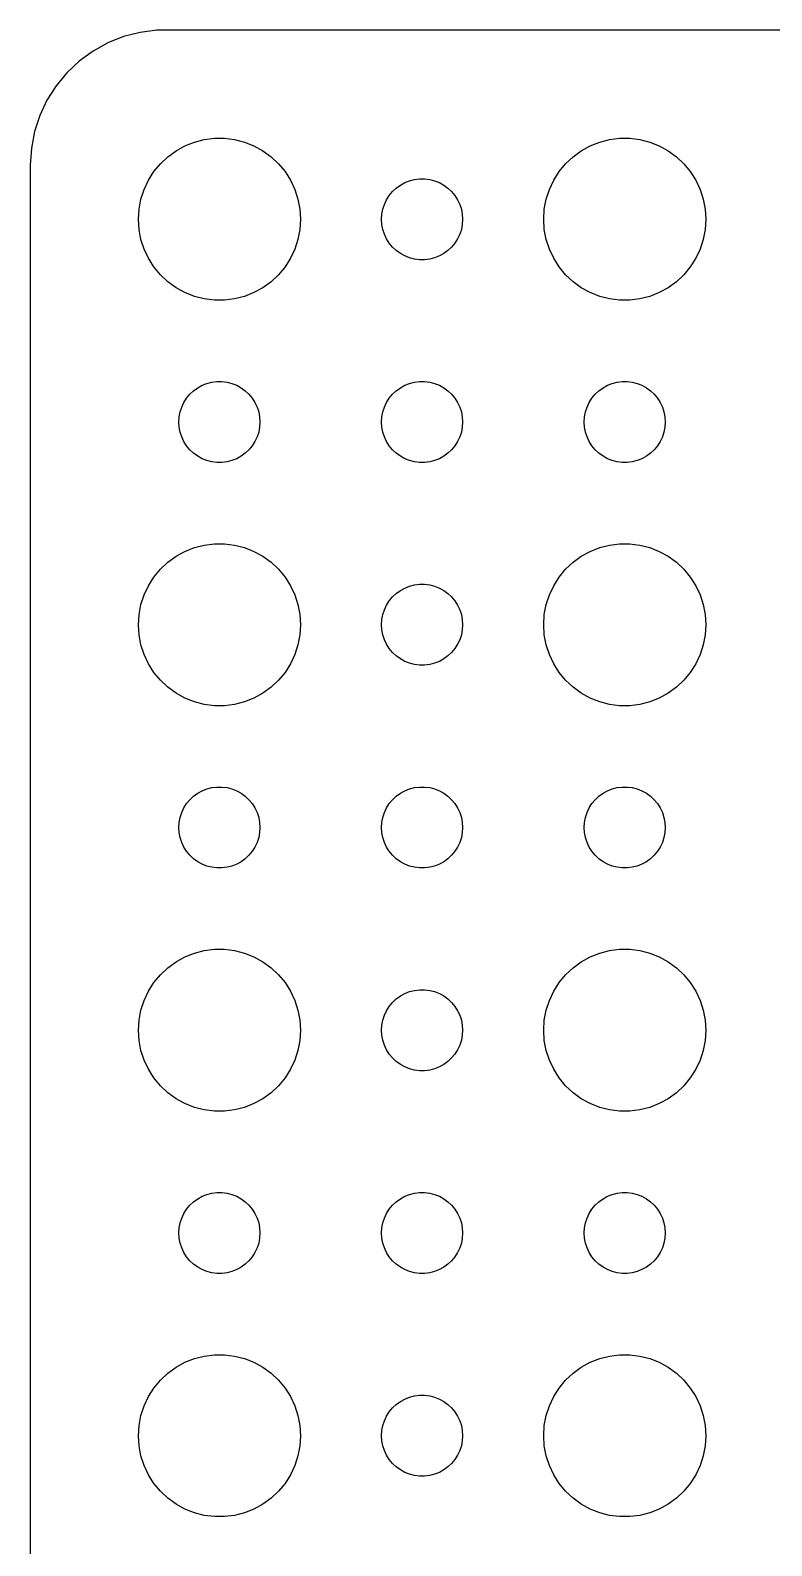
# Model space of a CAD drawing. Header units: metres. Extents: x -112 to 112, y -104 to 104.
# Drawn here: x -112 to -84.6, y 48.4 to 104.5 of the extents above; entities that cross this region are included whole.
import ezdxf

# ---------------------------------------------------------------- set-up
doc = ezdxf.new("R2010")
doc.units = ezdxf.units.M

msp = doc.modelspace()

# ---------------------------------------------------------------- linework, layer by layer
for p, q in [((-107.937, 104.411), (-108.545, 104.255)), ((-107.314, 104.49), (-107.937, 104.411)), ((107.314, 104.49), (-107.314, 104.49)), ((-109.679, 103.722), (-110.187, 103.353)), ((-109.129, 104.024), (-109.679, 103.722)), ((-108.545, 104.255), (-109.129, 104.024)), ((-110.187, 103.353), (-110.645, 102.923)), ((-110.645, 102.923), (-111.045, 102.439)), ((-111.045, 102.439), (-111.382, 101.909)), ((-111.382, 101.909), (-111.649, 101.341)), ((-111.649, 101.341), (-111.843, 100.743)), ((-111.843, 100.743), (-111.961, 100.127)), ((-106.277, 100.214), (-105.927, 100.353)), ((-105.927, 100.353), (-105.562, 100.447)), ((-105.562, 100.447), (-105.188, 100.494)), ((-105.188, 100.494), (-104.812, 100.494)), ((-104.812, 100.494), (-104.438, 100.447)), ((-104.438, 100.447), (-104.073, 100.353)), ((-104.073, 100.353), (-103.723, 100.214)), ((-91.2773, 100.214), (-90.927, 100.353)), ((-90.927, 100.353), (-90.5621, 100.447)), ((-90.5621, 100.447), (-90.1884, 100.494)), ((-90.1884, 100.494), (-89.8116, 100.494)), ((-89.8116, 100.494), (-89.4379, 100.447)), ((-89.4379, 100.447), (-89.073, 100.353)), ((-89.073, 100.353), (-88.7227, 100.214)), ((-111.961, 100.127), (-112, 99.5)), ((-107.187, 99.5536), (-106.912, 99.8115)), ((-106.912, 99.8115), (-106.607, 100.033)), ((-106.607, 100.033), (-106.277, 100.214)), ((-103.723, 100.214), (-103.393, 100.033)), ((-103.393, 100.033), (-103.088, 99.8115)), ((-103.088, 99.8115), (-102.813, 99.5536)), ((-92.1869, 99.5536), (-91.9123, 99.8115)), ((-91.9123, 99.8115), (-91.6075, 100.033)), ((-91.6075, 100.033), (-91.2773, 100.214)), ((-88.7227, 100.214), (-88.3925, 100.033)), ((-88.3925, 100.033), (-88.0877, 99.8115)), ((-88.0877, 99.8115), (-87.8131, 99.5536)), ((-112, 99.5), (-112, -99.5)), ((-107.629, 98.9453), (-107.427, 99.2634)), ((-107.427, 99.2634), (-107.187, 99.5536)), ((-102.813, 99.5536), (-102.573, 99.2634)), ((-102.573, 99.2634), (-102.371, 98.9453)), ((-92.6289, 98.9453), (-92.427, 99.2634)), ((-92.427, 99.2634), (-92.1869, 99.5536)), ((-87.8131, 99.5536), (-87.573, 99.2634)), ((-87.573, 99.2634), (-87.3711, 98.9453)), ((-107.789, 98.6044), (-107.629, 98.9453)), ((-102.371, 98.9453), (-102.211, 98.6044)), ((-98.4561, 98.6558), (-98.3037, 98.7665)), ((-98.3037, 98.7665), (-98.1387, 98.8572)), ((-98.1387, 98.8572), (-97.9635, 98.9266)), ((-97.9635, 98.9266), (-97.7811, 98.9734)), ((-97.7811, 98.9734), (-97.5942, 98.997)), ((-97.5942, 98.997), (-97.4058, 98.997)), ((-97.4058, 98.997), (-97.2189, 98.9734)), ((-97.2189, 98.9734), (-97.0365, 98.9266)), ((-97.0365, 98.9266), (-96.8613, 98.8572)), ((-96.8613, 98.8572), (-96.6963, 98.7665)), ((-96.6963, 98.7665), (-96.5439, 98.6558)), ((-92.7893, 98.6044), (-92.6289, 98.9453)), ((-87.3711, 98.9453), (-87.2107, 98.6044)), ((-107.976, 97.876), (-107.906, 98.2461)), ((-107.906, 98.2461), (-107.789, 98.6044)), ((-102.211, 98.6044), (-102.094, 98.2461)), ((-102.094, 98.2461), (-102.024, 97.876)), ((-98.8947, 98.0522), (-98.8145, 98.2226)), ((-98.8145, 98.2226), (-98.7135, 98.3817)), ((-98.7135, 98.3817), (-98.5934, 98.5268)), ((-98.5934, 98.5268), (-98.4561, 98.6558)), ((-96.5439, 98.6558), (-96.4065, 98.5268)), ((-96.4065, 98.5268), (-96.2865, 98.3817)), ((-96.2865, 98.3817), (-96.1855, 98.2226)), ((-96.1855, 98.2226), (-96.1053, 98.0522)), ((-92.9763, 97.876), (-92.9057, 98.2461)), ((-92.9057, 98.2461), (-92.7893, 98.6044)), ((-87.2107, 98.6044), (-87.0943, 98.2461)), ((-87.0943, 98.2461), (-87.0237, 97.876)), ((-108, 97.5), (-107.976, 97.876)), ((-102.024, 97.876), (-102, 97.5)), ((-99, 97.5), (-98.9882, 97.688)), ((-98.9882, 97.688), (-98.9529, 97.873)), ((-98.9529, 97.873), (-98.8947, 98.0522)), ((-96.1053, 98.0522), (-96.0471, 97.873)), ((-96.0471, 97.873), (-96.0118, 97.688)), ((-96.0118, 97.688), (-96, 97.5)), ((-93, 97.5), (-92.9763, 97.876)), ((-87.0237, 97.876), (-87, 97.5)), ((-107.976, 97.124), (-108, 97.5)), ((-107.906, 96.7539), (-107.976, 97.124)), ((-102.024, 97.124), (-102.094, 96.7539)), ((-102, 97.5), (-102.024, 97.124)), ((-98.9882, 97.312), (-99, 97.5)), ((-98.9529, 97.127), (-98.9882, 97.312)), ((-98.8947, 96.9478), (-98.9529, 97.127)), ((-96.0471, 97.127), (-96.1053, 96.9478)), ((-96.0118, 97.312), (-96.0471, 97.127)), ((-96, 97.5), (-96.0118, 97.312)), ((-92.9763, 97.124), (-93, 97.5)), ((-92.9057, 96.7539), (-92.9763, 97.124)), ((-87.0237, 97.124), (-87.0943, 96.7539)), ((-87, 97.5), (-87.0237, 97.124)), ((-107.789, 96.3956), (-107.906, 96.7539)), ((-102.094, 96.7539), (-102.211, 96.3956)), ((-98.8145, 96.7774), (-98.8947, 96.9478)), ((-98.7135, 96.6183), (-98.8145, 96.7774)), ((-98.5934, 96.4732), (-98.7135, 96.6183)), ((-98.4561, 96.3442), (-98.5934, 96.4732)), ((-96.4065, 96.4732), (-96.5439, 96.3442)), ((-96.2865, 96.6183), (-96.4065, 96.4732)), ((-96.1855, 96.7774), (-96.2865, 96.6183)), ((-96.1053, 96.9478), (-96.1855, 96.7774)), ((-92.7893, 96.3956), (-92.9057, 96.7539)), ((-87.0943, 96.7539), (-87.2107, 96.3956)), ((-107.629, 96.0547), (-107.789, 96.3956)), ((-107.427, 95.7366), (-107.629, 96.0547)), ((-102.371, 96.0547), (-102.573, 95.7366)), ((-102.211, 96.3956), (-102.371, 96.0547)), ((-98.3037, 96.2335), (-98.4561, 96.3442)), ((-98.1387, 96.1428), (-98.3037, 96.2335)), ((-97.9635, 96.0734), (-98.1387, 96.1428)), ((-97.7811, 96.0266), (-97.9635, 96.0734)), ((-97.5942, 96.003), (-97.7811, 96.0266)), ((-97.4058, 96.003), (-97.5942, 96.003)), ((-97.2189, 96.0266), (-97.4058, 96.003)), ((-97.0365, 96.0734), (-97.2189, 96.0266)), ((-96.8613, 96.1428), (-97.0365, 96.0734)), ((-96.6963, 96.2335), (-96.8613, 96.1428)), ((-96.5439, 96.3442), (-96.6963, 96.2335)), ((-92.6289, 96.0547), (-92.7893, 96.3956)), ((-92.427, 95.7366), (-92.6289, 96.0547)), ((-87.3711, 96.0547), (-87.573, 95.7366)), ((-87.2107, 96.3956), (-87.3711, 96.0547)), ((-107.187, 95.4464), (-107.427, 95.7366)), ((-106.912, 95.1885), (-107.187, 95.4464)), ((-102.813, 95.4464), (-103.088, 95.1885)), ((-102.573, 95.7366), (-102.813, 95.4464)), ((-92.1869, 95.4464), (-92.427, 95.7366)), ((-91.9123, 95.1885), (-92.1869, 95.4464)), ((-87.8131, 95.4464), (-88.0877, 95.1885)), ((-87.573, 95.7366), (-87.8131, 95.4464)), ((-106.607, 94.967), (-106.912, 95.1885)), ((-106.277, 94.7855), (-106.607, 94.967)), ((-105.927, 94.6468), (-106.277, 94.7855)), ((-103.723, 94.7855), (-104.073, 94.6468)), ((-103.393, 94.967), (-103.723, 94.7855)), ((-103.088, 95.1885), (-103.393, 94.967)), ((-91.6075, 94.967), (-91.9123, 95.1885)), ((-91.2773, 94.7855), (-91.6075, 94.967)), ((-90.927, 94.6468), (-91.2773, 94.7855)), ((-88.7227, 94.7855), (-89.073, 94.6468)), ((-88.3925, 94.967), (-88.7227, 94.7855)), ((-88.0877, 95.1885), (-88.3925, 94.967)), ((-105.562, 94.5531), (-105.927, 94.6468)), ((-105.188, 94.5059), (-105.562, 94.5531)), ((-104.812, 94.5059), (-105.188, 94.5059)), ((-104.438, 94.5531), (-104.812, 94.5059)), ((-104.073, 94.6468), (-104.438, 94.5531)), ((-90.5621, 94.5531), (-90.927, 94.6468)), ((-90.1884, 94.5059), (-90.5621, 94.5531)), ((-89.8116, 94.5059), (-90.1884, 94.5059)), ((-89.4379, 94.5531), (-89.8116, 94.5059)), ((-89.073, 94.6468), (-89.4379, 94.5531)), ((-105.639, 91.3572), (-105.464, 91.4266)), ((-105.464, 91.4266), (-105.281, 91.4734)), ((-105.281, 91.4734), (-105.094, 91.497)), ((-105.094, 91.497), (-104.906, 91.497)), ((-104.906, 91.497), (-104.719, 91.4734)), ((-104.719, 91.4734), (-104.536, 91.4266)), ((-104.536, 91.4266), (-104.361, 91.3572)), ((-98.1387, 91.3572), (-97.9635, 91.4266)), ((-97.9635, 91.4266), (-97.7811, 91.4734)), ((-97.7811, 91.4734), (-97.5942, 91.497)), ((-97.5942, 91.497), (-97.4058, 91.497)), ((-97.4058, 91.497), (-97.2189, 91.4734)), ((-97.2189, 91.4734), (-97.0365, 91.4266)), ((-97.0365, 91.4266), (-96.8613, 91.3572)), ((-90.6387, 91.3572), (-90.4635, 91.4266)), ((-90.4635, 91.4266), (-90.2811, 91.4734)), ((-90.2811, 91.4734), (-90.0942, 91.497)), ((-90.0942, 91.497), (-89.9058, 91.497)), ((-89.9058, 91.497), (-89.7189, 91.4734)), ((-89.7189, 91.4734), (-89.5365, 91.4266)), ((-89.5365, 91.4266), (-89.3613, 91.3572)), ((-106.314, 90.7226), (-106.214, 90.8817)), ((-106.214, 90.8817), (-106.093, 91.0268)), ((-106.093, 91.0268), (-105.956, 91.1558)), ((-105.956, 91.1558), (-105.804, 91.2665)), ((-105.804, 91.2665), (-105.639, 91.3572)), ((-104.361, 91.3572), (-104.196, 91.2665)), ((-104.196, 91.2665), (-104.044, 91.1558)), ((-104.044, 91.1558), (-103.907, 91.0268)), ((-103.907, 91.0268), (-103.786, 90.8817)), ((-103.786, 90.8817), (-103.686, 90.7226)), ((-98.8145, 90.7226), (-98.7135, 90.8817)), ((-98.7135, 90.8817), (-98.5934, 91.0268)), ((-98.5934, 91.0268), (-98.4561, 91.1558)), ((-98.4561, 91.1558), (-98.3037, 91.2665)), ((-98.3037, 91.2665), (-98.1387, 91.3572)), ((-96.8613, 91.3572), (-96.6963, 91.2665)), ((-96.6963, 91.2665), (-96.5439, 91.1558)), ((-96.5439, 91.1558), (-96.4065, 91.0268)), ((-96.4065, 91.0268), (-96.2865, 90.8817)), ((-96.2865, 90.8817), (-96.1855, 90.7226)), ((-91.3145, 90.7226), (-91.2135, 90.8817)), ((-91.2135, 90.8817), (-91.0934, 91.0268)), ((-91.0934, 91.0268), (-90.9561, 91.1558)), ((-90.9561, 91.1558), (-90.8037, 91.2665)), ((-90.8037, 91.2665), (-90.6387, 91.3572)), ((-89.3613, 91.3572), (-89.1963, 91.2665)), ((-89.1963, 91.2665), (-89.0439, 91.1558)), ((-89.0439, 91.1558), (-88.9065, 91.0268)), ((-88.9065, 91.0268), (-88.7865, 90.8817)), ((-88.7865, 90.8817), (-88.6855, 90.7226)), ((-106.488, 90.188), (-106.453, 90.373)), ((-106.453, 90.373), (-106.395, 90.5522)), ((-106.395, 90.5522), (-106.314, 90.7226)), ((-103.686, 90.7226), (-103.605, 90.5522)), ((-103.605, 90.5522), (-103.547, 90.373)), ((-103.547, 90.373), (-103.512, 90.188)), ((-98.9882, 90.188), (-98.9529, 90.373)), ((-98.9529, 90.373), (-98.8947, 90.5522)), ((-98.8947, 90.5522), (-98.8145, 90.7226)), ((-96.1855, 90.7226), (-96.1053, 90.5522)), ((-96.1053, 90.5522), (-96.0471, 90.373)), ((-96.0471, 90.373), (-96.0118, 90.188)), ((-91.4882, 90.188), (-91.4529, 90.373)), ((-91.4529, 90.373), (-91.3947, 90.5522)), ((-91.3947, 90.5522), (-91.3145, 90.7226)), ((-88.6855, 90.7226), (-88.6053, 90.5522)), ((-88.6053, 90.5522), (-88.5471, 90.373)), ((-88.5471, 90.373), (-88.5118, 90.188)), ((-106.5, 90), (-106.488, 90.188)), ((-106.488, 89.812), (-106.5, 90)), ((-106.453, 89.627), (-106.488, 89.812)), ((-103.512, 89.812), (-103.547, 89.627)), ((-103.512, 90.188), (-103.5, 90)), ((-103.5, 90), (-103.512, 89.812)), ((-99, 90), (-98.9882, 90.188)), ((-98.9882, 89.812), (-99, 90)), ((-98.9529, 89.627), (-98.9882, 89.812)), ((-96.0118, 89.812), (-96.0471, 89.627)), ((-96.0118, 90.188), (-96, 90)), ((-96, 90), (-96.0118, 89.812)), ((-91.5, 90), (-91.4882, 90.188)), ((-91.4882, 89.812), (-91.5, 90)), ((-91.4529, 89.627), (-91.4882, 89.812)), ((-88.5118, 89.812), (-88.5471, 89.627)), ((-88.5118, 90.188), (-88.5, 90)), ((-88.5, 90), (-88.5118, 89.812)), ((-106.395, 89.4478), (-106.453, 89.627)), ((-106.314, 89.2774), (-106.395, 89.4478)), ((-106.214, 89.1183), (-106.314, 89.2774)), ((-103.686, 89.2774), (-103.786, 89.1183)), ((-103.605, 89.4478), (-103.686, 89.2774)), ((-103.547, 89.627), (-103.605, 89.4478)), ((-98.8947, 89.4478), (-98.9529, 89.627)), ((-98.8145, 89.2774), (-98.8947, 89.4478)), ((-98.7135, 89.1183), (-98.8145, 89.2774)), ((-96.1855, 89.2774), (-96.2865, 89.1183)), ((-96.1053, 89.4478), (-96.1855, 89.2774)), ((-96.0471, 89.627), (-96.1053, 89.4478)), ((-91.3947, 89.4478), (-91.4529, 89.627)), ((-91.3145, 89.2774), (-91.3947, 89.4478)), ((-91.2135, 89.1183), (-91.3145, 89.2774)), ((-88.6855, 89.2774), (-88.7865, 89.1183)), ((-88.6053, 89.4478), (-88.6855, 89.2774)), ((-88.5471, 89.627), (-88.6053, 89.4478)), ((-106.093, 88.9732), (-106.214, 89.1183)), ((-105.956, 88.8442), (-106.093, 88.9732)), ((-105.804, 88.7335), (-105.956, 88.8442)), ((-105.639, 88.6428), (-105.804, 88.7335)), ((-105.464, 88.5734), (-105.639, 88.6428)), ((-105.281, 88.5266), (-105.464, 88.5734)), ((-104.536, 88.5734), (-104.719, 88.5266)), ((-104.361, 88.6428), (-104.536, 88.5734)), ((-104.196, 88.7335), (-104.361, 88.6428)), ((-104.044, 88.8442), (-104.196, 88.7335)), ((-103.907, 88.9732), (-104.044, 88.8442)), ((-103.786, 89.1183), (-103.907, 88.9732)), ((-98.5934, 88.9732), (-98.7135, 89.1183)), ((-98.4561, 88.8442), (-98.5934, 88.9732)), ((-98.3037, 88.7335), (-98.4561, 88.8442)), ((-98.1387, 88.6428), (-98.3037, 88.7335)), ((-97.9635, 88.5734), (-98.1387, 88.6428)), ((-97.7811, 88.5266), (-97.9635, 88.5734)), ((-97.0365, 88.5734), (-97.2189, 88.5266)), ((-96.8613, 88.6428), (-97.0365, 88.5734)), ((-96.6963, 88.7335), (-96.8613, 88.6428)), ((-96.5439, 88.8442), (-96.6963, 88.7335)), ((-96.4065, 88.9732), (-96.5439, 88.8442)), ((-96.2865, 89.1183), (-96.4065, 88.9732)), ((-91.0934, 88.9732), (-91.2135, 89.1183)), ((-90.9561, 88.8442), (-91.0934, 88.9732)), ((-90.8037, 88.7335), (-90.9561, 88.8442)), ((-90.6387, 88.6428), (-90.8037, 88.7335)), ((-90.4635, 88.5734), (-90.6387, 88.6428)), ((-90.2811, 88.5266), (-90.4635, 88.5734)), ((-89.5365, 88.5734), (-89.7189, 88.5266)), ((-89.3613, 88.6428), (-89.5365, 88.5734)), ((-89.1963, 88.7335), (-89.3613, 88.6428)), ((-89.0439, 88.8442), (-89.1963, 88.7335)), ((-88.9065, 88.9732), (-89.0439, 88.8442)), ((-88.7865, 89.1183), (-88.9065, 88.9732)), ((-105.094, 88.503), (-105.281, 88.5266)), ((-104.906, 88.503), (-105.094, 88.503)), ((-104.719, 88.5266), (-104.906, 88.503)), ((-97.5942, 88.503), (-97.7811, 88.5266)), ((-97.4058, 88.503), (-97.5942, 88.503)), ((-97.2189, 88.5266), (-97.4058, 88.503)), ((-90.0942, 88.503), (-90.2811, 88.5266)), ((-89.9058, 88.503), (-90.0942, 88.503)), ((-89.7189, 88.5266), (-89.9058, 88.503)), ((-106.607, 85.033), (-106.277, 85.2145)), ((-106.277, 85.2145), (-105.927, 85.3532)), ((-105.927, 85.3532), (-105.562, 85.4469)), ((-105.562, 85.4469), (-105.188, 85.4941)), ((-105.188, 85.4941), (-104.812, 85.4941)), ((-104.812, 85.4941), (-104.438, 85.4469)), ((-104.438, 85.4469), (-104.073, 85.3532)), ((-104.073, 85.3532), (-103.723, 85.2145)), ((-103.723, 85.2145), (-103.393, 85.033)), ((-91.6075, 85.033), (-91.2773, 85.2145)), ((-91.2773, 85.2145), (-90.927, 85.3532)), ((-90.927, 85.3532), (-90.5621, 85.4469)), ((-90.5621, 85.4469), (-90.1884, 85.4941)), ((-90.1884, 85.4941), (-89.8116, 85.4941)), ((-89.8116, 85.4941), (-89.4379, 85.4469)), ((-89.4379, 85.4469), (-89.073, 85.3532)), ((-89.073, 85.3532), (-88.7227, 85.2145)), ((-88.7227, 85.2145), (-88.3925, 85.033)), ((-107.187, 84.5536), (-106.912, 84.8115)), ((-106.912, 84.8115), (-106.607, 85.033)), ((-103.393, 85.033), (-103.088, 84.8115)), ((-103.088, 84.8115), (-102.813, 84.5536)), ((-92.1869, 84.5536), (-91.9123, 84.8115)), ((-91.9123, 84.8115), (-91.6075, 85.033)), ((-88.3925, 85.033), (-88.0877, 84.8115)), ((-88.0877, 84.8115), (-87.8131, 84.5536)), ((-107.629, 83.9453), (-107.427, 84.2634)), ((-107.427, 84.2634), (-107.187, 84.5536)), ((-102.813, 84.5536), (-102.573, 84.2634)), ((-102.573, 84.2634), (-102.371, 83.9453)), ((-92.6289, 83.9453), (-92.427, 84.2634)), ((-92.427, 84.2634), (-92.1869, 84.5536)), ((-87.8131, 84.5536), (-87.573, 84.2634)), ((-87.573, 84.2634), (-87.3711, 83.9453)), ((-107.906, 83.2461), (-107.789, 83.6044)), ((-107.789, 83.6044), (-107.629, 83.9453)), ((-102.371, 83.9453), (-102.211, 83.6044)), ((-102.211, 83.6044), (-102.094, 83.2461)), ((-98.5934, 83.5268), (-98.4561, 83.6558)), ((-98.4561, 83.6558), (-98.3037, 83.7665)), ((-98.3037, 83.7665), (-98.1387, 83.8572)), ((-98.1387, 83.8572), (-97.9635, 83.9266)), ((-97.9635, 83.9266), (-97.7811, 83.9734)), ((-97.7811, 83.9734), (-97.5942, 83.997)), ((-97.5942, 83.997), (-97.4058, 83.997)), ((-97.4058, 83.997), (-97.2189, 83.9734)), ((-97.2189, 83.9734), (-97.0365, 83.9266)), ((-97.0365, 83.9266), (-96.8613, 83.8572)), ((-96.8613, 83.8572), (-96.6963, 83.7665)), ((-96.6963, 83.7665), (-96.5439, 83.6558)), ((-96.5439, 83.6558), (-96.4065, 83.5268)), ((-92.9057, 83.2461), (-92.7893, 83.6044)), ((-92.7893, 83.6044), (-92.6289, 83.9453)), ((-87.3711, 83.9453), (-87.2107, 83.6044)), ((-87.2107, 83.6044), (-87.0943, 83.2461)), ((-107.976, 82.876), (-107.906, 83.2461)), ((-102.094, 83.2461), (-102.024, 82.876)), ((-98.9529, 82.873), (-98.8947, 83.0522)), ((-98.8947, 83.0522), (-98.8145, 83.2226)), ((-98.8145, 83.2226), (-98.7135, 83.3817)), ((-98.7135, 83.3817), (-98.5934, 83.5268)), ((-96.4065, 83.5268), (-96.2865, 83.3817)), ((-96.2865, 83.3817), (-96.1855, 83.2226)), ((-96.1855, 83.2226), (-96.1053, 83.0522)), ((-96.1053, 83.0522), (-96.0471, 82.873)), ((-92.9763, 82.876), (-92.9057, 83.2461)), ((-87.0943, 83.2461), (-87.0237, 82.876)), ((-108, 82.5), (-107.976, 82.876)), ((-107.976, 82.124), (-108, 82.5)), ((-102.024, 82.876), (-102, 82.5)), ((-102, 82.5), (-102.024, 82.124)), ((-99, 82.5), (-98.9882, 82.688)), ((-98.9882, 82.312), (-99, 82.5)), ((-98.9882, 82.688), (-98.9529, 82.873)), ((-96.0471, 82.873), (-96.0118, 82.688)), ((-96.0118, 82.688), (-96, 82.5)), ((-96, 82.5), (-96.0118, 82.312)), ((-93, 82.5), (-92.9763, 82.876)), ((-92.9763, 82.124), (-93, 82.5)), ((-87.0237, 82.876), (-87, 82.5)), ((-87, 82.5), (-87.0237, 82.124)), ((-107.906, 81.7539), (-107.976, 82.124)), ((-102.024, 82.124), (-102.094, 81.7539)), ((-98.9529, 82.127), (-98.9882, 82.312)), ((-98.8947, 81.9478), (-98.9529, 82.127)), ((-98.8145, 81.7774), (-98.8947, 81.9478)), ((-96.1053, 81.9478), (-96.1855, 81.7774)), ((-96.0471, 82.127), (-96.1053, 81.9478)), ((-96.0118, 82.312), (-96.0471, 82.127)), ((-92.9057, 81.7539), (-92.9763, 82.124)), ((-87.0237, 82.124), (-87.0943, 81.7539)), ((-107.789, 81.3956), (-107.906, 81.7539)), ((-107.629, 81.0547), (-107.789, 81.3956)), ((-102.211, 81.3956), (-102.371, 81.0547)), ((-102.094, 81.7539), (-102.211, 81.3956)), ((-98.7135, 81.6183), (-98.8145, 81.7774)), ((-98.5934, 81.4732), (-98.7135, 81.6183)), ((-98.4561, 81.3442), (-98.5934, 81.4732)), ((-98.3037, 81.2335), (-98.4561, 81.3442)), ((-96.5439, 81.3442), (-96.6963, 81.2335)), ((-96.4065, 81.4732), (-96.5439, 81.3442)), ((-96.2865, 81.6183), (-96.4065, 81.4732)), ((-96.1855, 81.7774), (-96.2865, 81.6183)), ((-92.7893, 81.3956), (-92.9057, 81.7539)), ((-92.6289, 81.0547), (-92.7893, 81.3956)), ((-87.2107, 81.3956), (-87.3711, 81.0547)), ((-87.0943, 81.7539), (-87.2107, 81.3956)), ((-107.427, 80.7366), (-107.629, 81.0547)), ((-107.187, 80.4464), (-107.427, 80.7366)), ((-102.573, 80.7366), (-102.813, 80.4464)), ((-102.371, 81.0547), (-102.573, 80.7366)), ((-98.1387, 81.1428), (-98.3037, 81.2335)), ((-97.9635, 81.0734), (-98.1387, 81.1428)), ((-97.7811, 81.0266), (-97.9635, 81.0734)), ((-97.5942, 81.003), (-97.7811, 81.0266)), ((-97.4058, 81.003), (-97.5942, 81.003)), ((-97.2189, 81.0266), (-97.4058, 81.003)), ((-97.0365, 81.0734), (-97.2189, 81.0266)), ((-96.8613, 81.1428), (-97.0365, 81.0734)), ((-96.6963, 81.2335), (-96.8613, 81.1428)), ((-92.427, 80.7366), (-92.6289, 81.0547)), ((-92.1869, 80.4464), (-92.427, 80.7366)), ((-87.573, 80.7366), (-87.8131, 80.4464)), ((-87.3711, 81.0547), (-87.573, 80.7366)), ((-106.912, 80.1885), (-107.187, 80.4464)), ((-106.607, 79.967), (-106.912, 80.1885)), ((-103.088, 80.1885), (-103.393, 79.967)), ((-102.813, 80.4464), (-103.088, 80.1885)), ((-91.9123, 80.1885), (-92.1869, 80.4464)), ((-91.6075, 79.967), (-91.9123, 80.1885)), ((-88.0877, 80.1885), (-88.3925, 79.967)), ((-87.8131, 80.4464), (-88.0877, 80.1885)), ((-106.277, 79.7855), (-106.607, 79.967)), ((-105.927, 79.6468), (-106.277, 79.7855)), ((-105.562, 79.5531), (-105.927, 79.6468)), ((-104.073, 79.6468), (-104.438, 79.5531)), ((-103.723, 79.7855), (-104.073, 79.6468)), ((-103.393, 79.967), (-103.723, 79.7855)), ((-91.2773, 79.7855), (-91.6075, 79.967)), ((-90.927, 79.6468), (-91.2773, 79.7855)), ((-90.5621, 79.5531), (-90.927, 79.6468)), ((-89.073, 79.6468), (-89.4379, 79.5531)), ((-88.7227, 79.7855), (-89.073, 79.6468)), ((-88.3925, 79.967), (-88.7227, 79.7855)), ((-105.188, 79.5059), (-105.562, 79.5531)), ((-104.812, 79.5059), (-105.188, 79.5059)), ((-104.438, 79.5531), (-104.812, 79.5059)), ((-90.1884, 79.5059), (-90.5621, 79.5531)), ((-89.8116, 79.5059), (-90.1884, 79.5059)), ((-89.4379, 79.5531), (-89.8116, 79.5059)), ((-105.956, 76.1558), (-105.804, 76.2665)), ((-105.804, 76.2665), (-105.639, 76.3572)), ((-105.639, 76.3572), (-105.464, 76.4266)), ((-105.464, 76.4266), (-105.281, 76.4734)), ((-105.281, 76.4734), (-105.094, 76.497)), ((-105.094, 76.497), (-104.906, 76.497)), ((-104.906, 76.497), (-104.719, 76.4734)), ((-104.719, 76.4734), (-104.536, 76.4266)), ((-104.536, 76.4266), (-104.361, 76.3572)), ((-104.361, 76.3572), (-104.196, 76.2665)), ((-104.196, 76.2665), (-104.044, 76.1558)), ((-98.4561, 76.1558), (-98.3037, 76.2665)), ((-98.3037, 76.2665), (-98.1387, 76.3572)), ((-98.1387, 76.3572), (-97.9635, 76.4266)), ((-97.9635, 76.4266), (-97.7811, 76.4734)), ((-97.7811, 76.4734), (-97.5942, 76.497)), ((-97.5942, 76.497), (-97.4058, 76.497)), ((-97.4058, 76.497), (-97.2189, 76.4734)), ((-97.2189, 76.4734), (-97.0365, 76.4266)), ((-97.0365, 76.4266), (-96.8613, 76.3572)), ((-96.8613, 76.3572), (-96.6963, 76.2665)), ((-96.6963, 76.2665), (-96.5439, 76.1558)), ((-90.9561, 76.1558), (-90.8037, 76.2665)), ((-90.8037, 76.2665), (-90.6387, 76.3572)), ((-90.6387, 76.3572), (-90.4635, 76.4266)), ((-90.4635, 76.4266), (-90.2811, 76.4734)), ((-90.2811, 76.4734), (-90.0942, 76.497)), ((-90.0942, 76.497), (-89.9058, 76.497)), ((-89.9058, 76.497), (-89.7189, 76.4734)), ((-89.7189, 76.4734), (-89.5365, 76.4266)), ((-89.5365, 76.4266), (-89.3613, 76.3572)), ((-89.3613, 76.3572), (-89.1963, 76.2665)), ((-89.1963, 76.2665), (-89.0439, 76.1558)), ((-106.395, 75.5522), (-106.314, 75.7226)), ((-106.314, 75.7226), (-106.214, 75.8817)), ((-106.214, 75.8817), (-106.093, 76.0268)), ((-106.093, 76.0268), (-105.956, 76.1558)), ((-104.044, 76.1558), (-103.907, 76.0268)), ((-103.907, 76.0268), (-103.786, 75.8817)), ((-103.786, 75.8817), (-103.686, 75.7226)), ((-103.686, 75.7226), (-103.605, 75.5522)), ((-98.8947, 75.5522), (-98.8145, 75.7226)), ((-98.8145, 75.7226), (-98.7135, 75.8817)), ((-98.7135, 75.8817), (-98.5934, 76.0268)), ((-98.5934, 76.0268), (-98.4561, 76.1558)), ((-96.5439, 76.1558), (-96.4065, 76.0268)), ((-96.4065, 76.0268), (-96.2865, 75.8817)), ((-96.2865, 75.8817), (-96.1855, 75.7226)), ((-96.1855, 75.7226), (-96.1053, 75.5522)), ((-91.3947, 75.5522), (-91.3145, 75.7226)), ((-91.3145, 75.7226), (-91.2135, 75.8817)), ((-91.2135, 75.8817), (-91.0934, 76.0268)), ((-91.0934, 76.0268), (-90.9561, 76.1558)), ((-89.0439, 76.1558), (-88.9065, 76.0268)), ((-88.9065, 76.0268), (-88.7865, 75.8817)), ((-88.7865, 75.8817), (-88.6855, 75.7226)), ((-88.6855, 75.7226), (-88.6053, 75.5522)), ((-106.5, 75), (-106.488, 75.188)), ((-106.488, 75.188), (-106.453, 75.373)), ((-106.453, 75.373), (-106.395, 75.5522)), ((-103.605, 75.5522), (-103.547, 75.373)), ((-103.547, 75.373), (-103.512, 75.188)), ((-103.512, 75.188), (-103.5, 75)), ((-99, 75), (-98.9882, 75.188)), ((-98.9882, 75.188), (-98.9529, 75.373)), ((-98.9529, 75.373), (-98.8947, 75.5522)), ((-96.1053, 75.5522), (-96.0471, 75.373)), ((-96.0471, 75.373), (-96.0118, 75.188)), ((-96.0118, 75.188), (-96, 75)), ((-91.5, 75), (-91.4882, 75.188)), ((-91.4882, 75.188), (-91.4529, 75.373)), ((-91.4529, 75.373), (-91.3947, 75.5522)), ((-88.6053, 75.5522), (-88.5471, 75.373)), ((-88.5471, 75.373), (-88.5118, 75.188)), ((-88.5118, 75.188), (-88.5, 75)), ((-106.488, 74.812), (-106.5, 75)), ((-106.453, 74.627), (-106.488, 74.812)), ((-106.395, 74.4478), (-106.453, 74.627)), ((-103.547, 74.627), (-103.605, 74.4478)), ((-103.512, 74.812), (-103.547, 74.627)), ((-103.5, 75), (-103.512, 74.812)), ((-98.9882, 74.812), (-99, 75)), ((-98.9529, 74.627), (-98.9882, 74.812)), ((-98.8947, 74.4478), (-98.9529, 74.627)), ((-96.0471, 74.627), (-96.1053, 74.4478)), ((-96.0118, 74.812), (-96.0471, 74.627)), ((-96, 75), (-96.0118, 74.812)), ((-91.4882, 74.812), (-91.5, 75)), ((-91.4529, 74.627), (-91.4882, 74.812)), ((-91.3947, 74.4478), (-91.4529, 74.627)), ((-88.5471, 74.627), (-88.6053, 74.4478)), ((-88.5118, 74.812), (-88.5471, 74.627)), ((-88.5, 75), (-88.5118, 74.812)), ((-106.314, 74.2774), (-106.395, 74.4478)), ((-106.214, 74.1183), (-106.314, 74.2774)), ((-106.093, 73.9732), (-106.214, 74.1183)), ((-103.786, 74.1183), (-103.907, 73.9732)), ((-103.686, 74.2774), (-103.786, 74.1183)), ((-103.605, 74.4478), (-103.686, 74.2774)), ((-98.8145, 74.2774), (-98.8947, 74.4478)), ((-98.7135, 74.1183), (-98.8145, 74.2774)), ((-98.5934, 73.9732), (-98.7135, 74.1183)), ((-96.2865, 74.1183), (-96.4065, 73.9732)), ((-96.1855, 74.2774), (-96.2865, 74.1183)), ((-96.1053, 74.4478), (-96.1855, 74.2774)), ((-91.3145, 74.2774), (-91.3947, 74.4478)), ((-91.2135, 74.1183), (-91.3145, 74.2774)), ((-91.0934, 73.9732), (-91.2135, 74.1183)), ((-88.7865, 74.1183), (-88.9065, 73.9732)), ((-88.6855, 74.2774), (-88.7865, 74.1183)), ((-88.6053, 74.4478), (-88.6855, 74.2774)), ((-105.956, 73.8442), (-106.093, 73.9732)), ((-105.804, 73.7335), (-105.956, 73.8442)), ((-105.639, 73.6428), (-105.804, 73.7335)), ((-105.464, 73.5734), (-105.639, 73.6428)), ((-105.281, 73.5266), (-105.464, 73.5734)), ((-105.094, 73.503), (-105.281, 73.5266)), ((-104.906, 73.503), (-105.094, 73.503)), ((-104.719, 73.5266), (-104.906, 73.503)), ((-104.536, 73.5734), (-104.719, 73.5266)), ((-104.361, 73.6428), (-104.536, 73.5734)), ((-104.196, 73.7335), (-104.361, 73.6428)), ((-104.044, 73.8442), (-104.196, 73.7335)), ((-103.907, 73.9732), (-104.044, 73.8442)), ((-98.4561, 73.8442), (-98.5934, 73.9732)), ((-98.3037, 73.7335), (-98.4561, 73.8442)), ((-98.1387, 73.6428), (-98.3037, 73.7335)), ((-97.9635, 73.5734), (-98.1387, 73.6428)), ((-97.7811, 73.5266), (-97.9635, 73.5734)), ((-97.5942, 73.503), (-97.7811, 73.5266)), ((-97.4058, 73.503), (-97.5942, 73.503)), ((-97.2189, 73.5266), (-97.4058, 73.503)), ((-97.0365, 73.5734), (-97.2189, 73.5266)), ((-96.8613, 73.6428), (-97.0365, 73.5734)), ((-96.6963, 73.7335), (-96.8613, 73.6428)), ((-96.5439, 73.8442), (-96.6963, 73.7335)), ((-96.4065, 73.9732), (-96.5439, 73.8442)), ((-90.9561, 73.8442), (-91.0934, 73.9732)), ((-90.8037, 73.7335), (-90.9561, 73.8442)), ((-90.6387, 73.6428), (-90.8037, 73.7335)), ((-90.4635, 73.5734), (-90.6387, 73.6428)), ((-90.2811, 73.5266), (-90.4635, 73.5734)), ((-90.0942, 73.503), (-90.2811, 73.5266)), ((-89.9058, 73.503), (-90.0942, 73.503)), ((-89.7189, 73.5266), (-89.9058, 73.503)), ((-89.5365, 73.5734), (-89.7189, 73.5266)), ((-89.3613, 73.6428), (-89.5365, 73.5734)), ((-89.1963, 73.7335), (-89.3613, 73.6428)), ((-89.0439, 73.8442), (-89.1963, 73.7335)), ((-88.9065, 73.9732), (-89.0439, 73.8442)), ((-106.607, 70.033), (-106.277, 70.2145)), ((-106.277, 70.2145), (-105.927, 70.3532)), ((-105.927, 70.3532), (-105.562, 70.4469)), ((-105.562, 70.4469), (-105.188, 70.4941)), ((-105.188, 70.4941), (-104.812, 70.4941)), ((-104.812, 70.4941), (-104.438, 70.4469)), ((-104.438, 70.4469), (-104.073, 70.3532)), ((-104.073, 70.3532), (-103.723, 70.2145)), ((-103.723, 70.2145), (-103.393, 70.033)), ((-91.6075, 70.033), (-91.2773, 70.2145)), ((-91.2773, 70.2145), (-90.927, 70.3532)), ((-90.927, 70.3532), (-90.5621, 70.4469)), ((-90.5621, 70.4469), (-90.1884, 70.4941)), ((-90.1884, 70.4941), (-89.8116, 70.4941)), ((-89.8116, 70.4941), (-89.4379, 70.4469)), ((-89.4379, 70.4469), (-89.073, 70.3532)), ((-89.073, 70.3532), (-88.7227, 70.2145)), ((-88.7227, 70.2145), (-88.3925, 70.033)), ((-107.427, 69.2634), (-107.187, 69.5536)), ((-107.187, 69.5536), (-106.912, 69.8115)), ((-106.912, 69.8115), (-106.607, 70.033)), ((-103.393, 70.033), (-103.088, 69.8115)), ((-103.088, 69.8115), (-102.813, 69.5536)), ((-102.813, 69.5536), (-102.573, 69.2634)), ((-92.427, 69.2634), (-92.1869, 69.5536)), ((-92.1869, 69.5536), (-91.9123, 69.8115)), ((-91.9123, 69.8115), (-91.6075, 70.033)), ((-88.3925, 70.033), (-88.0877, 69.8115)), ((-88.0877, 69.8115), (-87.8131, 69.5536)), ((-87.8131, 69.5536), (-87.573, 69.2634)), ((-107.629, 68.9453), (-107.427, 69.2634)), ((-102.573, 69.2634), (-102.371, 68.9453)), ((-97.9635, 68.9266), (-97.7811, 68.9734)), ((-97.7811, 68.9734), (-97.5942, 68.997)), ((-97.5942, 68.997), (-97.4058, 68.997)), ((-97.4058, 68.997), (-97.2189, 68.9734)), ((-97.2189, 68.9734), (-97.0365, 68.9266)), ((-92.6289, 68.9453), (-92.427, 69.2634)), ((-87.573, 69.2634), (-87.3711, 68.9453)), ((-107.906, 68.2461), (-107.789, 68.6044)), ((-107.789, 68.6044), (-107.629, 68.9453)), ((-102.371, 68.9453), (-102.211, 68.6044)), ((-102.211, 68.6044), (-102.094, 68.2461)), ((-98.7135, 68.3817), (-98.5934, 68.5268)), ((-98.5934, 68.5268), (-98.4561, 68.6558)), ((-98.4561, 68.6558), (-98.3037, 68.7665)), ((-98.3037, 68.7665), (-98.1387, 68.8572)), ((-98.1387, 68.8572), (-97.9635, 68.9266)), ((-97.0365, 68.9266), (-96.8613, 68.8572)), ((-96.8613, 68.8572), (-96.6963, 68.7665)), ((-96.6963, 68.7665), (-96.5439, 68.6558)), ((-96.5439, 68.6558), (-96.4065, 68.5268)), ((-96.4065, 68.5268), (-96.2865, 68.3817)), ((-92.9057, 68.2461), (-92.7893, 68.6044)), ((-92.7893, 68.6044), (-92.6289, 68.9453)), ((-87.3711, 68.9453), (-87.2107, 68.6044)), ((-87.2107, 68.6044), (-87.0943, 68.2461)), ((-108, 67.5), (-107.976, 67.876)), ((-107.976, 67.876), (-107.906, 68.2461)), ((-102.094, 68.2461), (-102.024, 67.876)), ((-102.024, 67.876), (-102, 67.5)), ((-98.9882, 67.688), (-98.9529, 67.873)), ((-98.9529, 67.873), (-98.8947, 68.0522)), ((-98.8947, 68.0522), (-98.8145, 68.2226)), ((-98.8145, 68.2226), (-98.7135, 68.3817)), ((-96.2865, 68.3817), (-96.1855, 68.2226)), ((-96.1855, 68.2226), (-96.1053, 68.0522)), ((-96.1053, 68.0522), (-96.0471, 67.873)), ((-96.0471, 67.873), (-96.0118, 67.688)), ((-93, 67.5), (-92.9763, 67.876)), ((-92.9763, 67.876), (-92.9057, 68.2461)), ((-87.0943, 68.2461), (-87.0237, 67.876)), ((-87.0237, 67.876), (-87, 67.5)), ((-107.976, 67.124), (-108, 67.5)), ((-102, 67.5), (-102.024, 67.124)), ((-99, 67.5), (-98.9882, 67.688)), ((-98.9882, 67.312), (-99, 67.5)), ((-98.9529, 67.127), (-98.9882, 67.312)), ((-96.0118, 67.312), (-96.0471, 67.127)), ((-96.0118, 67.688), (-96, 67.5)), ((-96, 67.5), (-96.0118, 67.312)), ((-92.9763, 67.124), (-93, 67.5)), ((-87, 67.5), (-87.0237, 67.124)), ((-107.906, 66.7539), (-107.976, 67.124)), ((-107.789, 66.3956), (-107.906, 66.7539)), ((-102.094, 66.7539), (-102.211, 66.3956)), ((-102.024, 67.124), (-102.094, 66.7539)), ((-98.8947, 66.9478), (-98.9529, 67.127)), ((-98.8145, 66.7774), (-98.8947, 66.9478)), ((-98.7135, 66.6183), (-98.8145, 66.7774)), ((-96.1855, 66.7774), (-96.2865, 66.6183)), ((-96.1053, 66.9478), (-96.1855, 66.7774)), ((-96.0471, 67.127), (-96.1053, 66.9478)), ((-92.9057, 66.7539), (-92.9763, 67.124)), ((-92.7893, 66.3956), (-92.9057, 66.7539)), ((-87.0943, 66.7539), (-87.2107, 66.3956)), ((-87.0237, 67.124), (-87.0943, 66.7539)), ((-107.629, 66.0547), (-107.789, 66.3956)), ((-102.211, 66.3956), (-102.371, 66.0547)), ((-98.5934, 66.4732), (-98.7135, 66.6183)), ((-98.4561, 66.3442), (-98.5934, 66.4732)), ((-98.3037, 66.2335), (-98.4561, 66.3442)), ((-98.1387, 66.1428), (-98.3037, 66.2335)), ((-96.6963, 66.2335), (-96.8613, 66.1428)), ((-96.5439, 66.3442), (-96.6963, 66.2335)), ((-96.4065, 66.4732), (-96.5439, 66.3442)), ((-96.2865, 66.6183), (-96.4065, 66.4732)), ((-92.6289, 66.0547), (-92.7893, 66.3956)), ((-87.2107, 66.3956), (-87.3711, 66.0547)), ((-107.427, 65.7366), (-107.629, 66.0547)), ((-107.187, 65.4464), (-107.427, 65.7366)), ((-102.573, 65.7366), (-102.813, 65.4464)), ((-102.371, 66.0547), (-102.573, 65.7366)), ((-97.9635, 66.0734), (-98.1387, 66.1428)), ((-97.7811, 66.0266), (-97.9635, 66.0734)), ((-97.5942, 66.003), (-97.7811, 66.0266)), ((-97.4058, 66.003), (-97.5942, 66.003)), ((-97.2189, 66.0266), (-97.4058, 66.003)), ((-97.0365, 66.0734), (-97.2189, 66.0266)), ((-96.8613, 66.1428), (-97.0365, 66.0734)), ((-92.427, 65.7366), (-92.6289, 66.0547)), ((-92.1869, 65.4464), (-92.427, 65.7366)), ((-87.573, 65.7366), (-87.8131, 65.4464)), ((-87.3711, 66.0547), (-87.573, 65.7366)), ((-106.912, 65.1885), (-107.187, 65.4464)), ((-106.607, 64.967), (-106.912, 65.1885)), ((-103.088, 65.1885), (-103.393, 64.967)), ((-102.813, 65.4464), (-103.088, 65.1885)), ((-91.9123, 65.1885), (-92.1869, 65.4464)), ((-91.6075, 64.967), (-91.9123, 65.1885)), ((-88.0877, 65.1885), (-88.3925, 64.967)), ((-87.8131, 65.4464), (-88.0877, 65.1885)), ((-106.277, 64.7855), (-106.607, 64.967)), ((-105.927, 64.6468), (-106.277, 64.7855)), ((-105.562, 64.5531), (-105.927, 64.6468)), ((-105.188, 64.5059), (-105.562, 64.5531)), ((-104.812, 64.5059), (-105.188, 64.5059)), ((-104.438, 64.5531), (-104.812, 64.5059)), ((-104.073, 64.6468), (-104.438, 64.5531)), ((-103.723, 64.7855), (-104.073, 64.6468)), ((-103.393, 64.967), (-103.723, 64.7855)), ((-91.2773, 64.7855), (-91.6075, 64.967)), ((-90.927, 64.6468), (-91.2773, 64.7855)), ((-90.5621, 64.5531), (-90.927, 64.6468)), ((-90.1884, 64.5059), (-90.5621, 64.5531)), ((-89.8116, 64.5059), (-90.1884, 64.5059)), ((-89.4379, 64.5531), (-89.8116, 64.5059)), ((-89.073, 64.6468), (-89.4379, 64.5531)), ((-88.7227, 64.7855), (-89.073, 64.6468)), ((-88.3925, 64.967), (-88.7227, 64.7855)), ((-106.093, 61.0268), (-105.956, 61.1558)), ((-105.956, 61.1558), (-105.804, 61.2665)), ((-105.804, 61.2665), (-105.639, 61.3572)), ((-105.639, 61.3572), (-105.464, 61.4266)), ((-105.464, 61.4266), (-105.281, 61.4734)), ((-105.281, 61.4734), (-105.094, 61.497)), ((-105.094, 61.497), (-104.906, 61.497)), ((-104.906, 61.497), (-104.719, 61.4734)), ((-104.719, 61.4734), (-104.536, 61.4266)), ((-104.536, 61.4266), (-104.361, 61.3572)), ((-104.361, 61.3572), (-104.196, 61.2665)), ((-104.196, 61.2665), (-104.044, 61.1558)), ((-104.044, 61.1558), (-103.907, 61.0268)), ((-98.5934, 61.0268), (-98.4561, 61.1558)), ((-98.4561, 61.1558), (-98.3037, 61.2665)), ((-98.3037, 61.2665), (-98.1387, 61.3572)), ((-98.1387, 61.3572), (-97.9635, 61.4266)), ((-97.9635, 61.4266), (-97.7811, 61.4734)), ((-97.7811, 61.4734), (-97.5942, 61.497)), ((-97.5942, 61.497), (-97.4058, 61.497)), ((-97.4058, 61.497), (-97.2189, 61.4734)), ((-97.2189, 61.4734), (-97.0365, 61.4266)), ((-97.0365, 61.4266), (-96.8613, 61.3572)), ((-96.8613, 61.3572), (-96.6963, 61.2665)), ((-96.6963, 61.2665), (-96.5439, 61.1558)), ((-96.5439, 61.1558), (-96.4065, 61.0268)), ((-91.0934, 61.0268), (-90.9561, 61.1558)), ((-90.9561, 61.1558), (-90.8037, 61.2665)), ((-90.8037, 61.2665), (-90.6387, 61.3572)), ((-90.6387, 61.3572), (-90.4635, 61.4266)), ((-90.4635, 61.4266), (-90.2811, 61.4734)), ((-90.2811, 61.4734), (-90.0942, 61.497)), ((-90.0942, 61.497), (-89.9058, 61.497)), ((-89.9058, 61.497), (-89.7189, 61.4734)), ((-89.7189, 61.4734), (-89.5365, 61.4266)), ((-89.5365, 61.4266), (-89.3613, 61.3572)), ((-89.3613, 61.3572), (-89.1963, 61.2665)), ((-89.1963, 61.2665), (-89.0439, 61.1558)), ((-89.0439, 61.1558), (-88.9065, 61.0268)), ((-106.453, 60.373), (-106.395, 60.5522)), ((-106.395, 60.5522), (-106.314, 60.7226)), ((-106.314, 60.7226), (-106.214, 60.8817)), ((-106.214, 60.8817), (-106.093, 61.0268)), ((-103.907, 61.0268), (-103.786, 60.8817)), ((-103.786, 60.8817), (-103.686, 60.7226)), ((-103.686, 60.7226), (-103.605, 60.5522)), ((-103.605, 60.5522), (-103.547, 60.373)), ((-98.9529, 60.373), (-98.8947, 60.5522)), ((-98.8947, 60.5522), (-98.8145, 60.7226)), ((-98.8145, 60.7226), (-98.7135, 60.8817)), ((-98.7135, 60.8817), (-98.5934, 61.0268)), ((-96.4065, 61.0268), (-96.2865, 60.8817)), ((-96.2865, 60.8817), (-96.1855, 60.7226)), ((-96.1855, 60.7226), (-96.1053, 60.5522)), ((-96.1053, 60.5522), (-96.0471, 60.373)), ((-91.4529, 60.373), (-91.3947, 60.5522)), ((-91.3947, 60.5522), (-91.3145, 60.7226)), ((-91.3145, 60.7226), (-91.2135, 60.8817)), ((-91.2135, 60.8817), (-91.0934, 61.0268)), ((-88.9065, 61.0268), (-88.7865, 60.8817)), ((-88.7865, 60.8817), (-88.6855, 60.7226)), ((-88.6855, 60.7226), (-88.6053, 60.5522)), ((-88.6053, 60.5522), (-88.5471, 60.373)), ((-106.5, 60), (-106.488, 60.188)), ((-106.488, 59.812), (-106.5, 60)), ((-106.488, 60.188), (-106.453, 60.373)), ((-103.547, 60.373), (-103.512, 60.188)), ((-103.512, 60.188), (-103.5, 60)), ((-103.5, 60), (-103.512, 59.812)), ((-99, 60), (-98.9882, 60.188)), ((-98.9882, 59.812), (-99, 60)), ((-98.9882, 60.188), (-98.9529, 60.373)), ((-96.0471, 60.373), (-96.0118, 60.188)), ((-96.0118, 60.188), (-96, 60)), ((-96, 60), (-96.0118, 59.812)), ((-91.5, 60), (-91.4882, 60.188)), ((-91.4882, 59.812), (-91.5, 60)), ((-91.4882, 60.188), (-91.4529, 60.373)), ((-88.5471, 60.373), (-88.5118, 60.188)), ((-88.5118, 60.188), (-88.5, 60)), ((-88.5, 60), (-88.5118, 59.812)), ((-106.453, 59.627), (-106.488, 59.812)), ((-106.395, 59.4478), (-106.453, 59.627)), ((-106.314, 59.2774), (-106.395, 59.4478)), ((-103.605, 59.4478), (-103.686, 59.2774)), ((-103.547, 59.627), (-103.605, 59.4478)), ((-103.512, 59.812), (-103.547, 59.627)), ((-98.9529, 59.627), (-98.9882, 59.812)), ((-98.8947, 59.4478), (-98.9529, 59.627)), ((-98.8145, 59.2774), (-98.8947, 59.4478)), ((-96.1053, 59.4478), (-96.1855, 59.2774)), ((-96.0471, 59.627), (-96.1053, 59.4478)), ((-96.0118, 59.812), (-96.0471, 59.627)), ((-91.4529, 59.627), (-91.4882, 59.812)), ((-91.3947, 59.4478), (-91.4529, 59.627)), ((-91.3145, 59.2774), (-91.3947, 59.4478)), ((-88.6053, 59.4478), (-88.6855, 59.2774)), ((-88.5471, 59.627), (-88.6053, 59.4478)), ((-88.5118, 59.812), (-88.5471, 59.627)), ((-106.214, 59.1183), (-106.314, 59.2774)), ((-106.093, 58.9732), (-106.214, 59.1183)), ((-105.956, 58.8442), (-106.093, 58.9732)), ((-103.907, 58.9732), (-104.044, 58.8442)), ((-103.786, 59.1183), (-103.907, 58.9732)), ((-103.686, 59.2774), (-103.786, 59.1183)), ((-98.7135, 59.1183), (-98.8145, 59.2774)), ((-98.5934, 58.9732), (-98.7135, 59.1183)), ((-98.4561, 58.8442), (-98.5934, 58.9732)), ((-96.4065, 58.9732), (-96.5439, 58.8442)), ((-96.2865, 59.1183), (-96.4065, 58.9732)), ((-96.1855, 59.2774), (-96.2865, 59.1183)), ((-91.2135, 59.1183), (-91.3145, 59.2774)), ((-91.0934, 58.9732), (-91.2135, 59.1183)), ((-90.9561, 58.8442), (-91.0934, 58.9732)), ((-88.9065, 58.9732), (-89.0439, 58.8442)), ((-88.7865, 59.1183), (-88.9065, 58.9732)), ((-88.6855, 59.2774), (-88.7865, 59.1183)), ((-105.804, 58.7335), (-105.956, 58.8442)), ((-105.639, 58.6428), (-105.804, 58.7335)), ((-105.464, 58.5734), (-105.639, 58.6428)), ((-105.281, 58.5266), (-105.464, 58.5734)), ((-105.094, 58.503), (-105.281, 58.5266)), ((-104.906, 58.503), (-105.094, 58.503)), ((-104.719, 58.5266), (-104.906, 58.503)), ((-104.536, 58.5734), (-104.719, 58.5266)), ((-104.361, 58.6428), (-104.536, 58.5734)), ((-104.196, 58.7335), (-104.361, 58.6428)), ((-104.044, 58.8442), (-104.196, 58.7335)), ((-98.3037, 58.7335), (-98.4561, 58.8442)), ((-98.1387, 58.6428), (-98.3037, 58.7335)), ((-97.9635, 58.5734), (-98.1387, 58.6428)), ((-97.7811, 58.5266), (-97.9635, 58.5734)), ((-97.5942, 58.503), (-97.7811, 58.5266)), ((-97.4058, 58.503), (-97.5942, 58.503)), ((-97.2189, 58.5266), (-97.4058, 58.503)), ((-97.0365, 58.5734), (-97.2189, 58.5266)), ((-96.8613, 58.6428), (-97.0365, 58.5734)), ((-96.6963, 58.7335), (-96.8613, 58.6428)), ((-96.5439, 58.8442), (-96.6963, 58.7335)), ((-90.8037, 58.7335), (-90.9561, 58.8442)), ((-90.6387, 58.6428), (-90.8037, 58.7335)), ((-90.4635, 58.5734), (-90.6387, 58.6428)), ((-90.2811, 58.5266), (-90.4635, 58.5734)), ((-90.0942, 58.503), (-90.2811, 58.5266)), ((-89.9058, 58.503), (-90.0942, 58.503)), ((-89.7189, 58.5266), (-89.9058, 58.503)), ((-89.5365, 58.5734), (-89.7189, 58.5266)), ((-89.3613, 58.6428), (-89.5365, 58.5734)), ((-89.1963, 58.7335), (-89.3613, 58.6428)), ((-89.0439, 58.8442), (-89.1963, 58.7335)), ((-106.912, 54.8115), (-106.607, 55.033)), ((-106.607, 55.033), (-106.277, 55.2145)), ((-106.277, 55.2145), (-105.927, 55.3532)), ((-105.927, 55.3532), (-105.562, 55.4469)), ((-105.562, 55.4469), (-105.188, 55.4941)), ((-105.188, 55.4941), (-104.812, 55.4941)), ((-104.812, 55.4941), (-104.438, 55.4469)), ((-104.438, 55.4469), (-104.073, 55.3532)), ((-104.073, 55.3532), (-103.723, 55.2145)), ((-103.723, 55.2145), (-103.393, 55.033)), ((-103.393, 55.033), (-103.088, 54.8115)), ((-91.9123, 54.8115), (-91.6075, 55.033)), ((-91.6075, 55.033), (-91.2773, 55.2145)), ((-91.2773, 55.2145), (-90.927, 55.3532)), ((-90.927, 55.3532), (-90.5621, 55.4469)), ((-90.5621, 55.4469), (-90.1884, 55.4941)), ((-90.1884, 55.4941), (-89.8116, 55.4941)), ((-89.8116, 55.4941), (-89.4379, 55.4469)), ((-89.4379, 55.4469), (-89.073, 55.3532)), ((-89.073, 55.3532), (-88.7227, 55.2145)), ((-88.7227, 55.2145), (-88.3925, 55.033)), ((-88.3925, 55.033), (-88.0877, 54.8115)), ((-107.427, 54.2634), (-107.187, 54.5536)), ((-107.187, 54.5536), (-106.912, 54.8115)), ((-103.088, 54.8115), (-102.813, 54.5536)), ((-102.813, 54.5536), (-102.573, 54.2634)), ((-92.427, 54.2634), (-92.1869, 54.5536)), ((-92.1869, 54.5536), (-91.9123, 54.8115)), ((-88.0877, 54.8115), (-87.8131, 54.5536)), ((-87.8131, 54.5536), (-87.573, 54.2634)), ((-107.789, 53.6044), (-107.629, 53.9453)), ((-107.629, 53.9453), (-107.427, 54.2634)), ((-102.573, 54.2634), (-102.371, 53.9453)), ((-102.371, 53.9453), (-102.211, 53.6044)), ((-98.3037, 53.7665), (-98.1387, 53.8572)), ((-98.1387, 53.8572), (-97.9635, 53.9266)), ((-97.9635, 53.9266), (-97.7811, 53.9734)), ((-97.7811, 53.9734), (-97.5942, 53.997)), ((-97.5942, 53.997), (-97.4058, 53.997)), ((-97.4058, 53.997), (-97.2189, 53.9734)), ((-97.2189, 53.9734), (-97.0365, 53.9266)), ((-97.0365, 53.9266), (-96.8613, 53.8572)), ((-96.8613, 53.8572), (-96.6963, 53.7665)), ((-92.7893, 53.6044), (-92.6289, 53.9453)), ((-92.6289, 53.9453), (-92.427, 54.2634)), ((-87.573, 54.2634), (-87.3711, 53.9453)), ((-87.3711, 53.9453), (-87.2107, 53.6044)), ((-107.906, 53.2461), (-107.789, 53.6044)), ((-102.211, 53.6044), (-102.094, 53.2461)), ((-98.8145, 53.2226), (-98.7135, 53.3817)), ((-98.7135, 53.3817), (-98.5934, 53.5268)), ((-98.5934, 53.5268), (-98.4561, 53.6558)), ((-98.4561, 53.6558), (-98.3037, 53.7665)), ((-96.6963, 53.7665), (-96.5439, 53.6558)), ((-96.5439, 53.6558), (-96.4065, 53.5268)), ((-96.4065, 53.5268), (-96.2865, 53.3817)), ((-96.2865, 53.3817), (-96.1855, 53.2226)), ((-92.9057, 53.2461), (-92.7893, 53.6044)), ((-87.2107, 53.6044), (-87.0943, 53.2461)), ((-108, 52.5), (-107.976, 52.876)), ((-107.976, 52.876), (-107.906, 53.2461)), ((-102.094, 53.2461), (-102.024, 52.876)), ((-102.024, 52.876), (-102, 52.5)), ((-98.9882, 52.688), (-98.9529, 52.873)), ((-98.9529, 52.873), (-98.8947, 53.0522)), ((-98.8947, 53.0522), (-98.8145, 53.2226)), ((-96.1855, 53.2226), (-96.1053, 53.0522)), ((-96.1053, 53.0522), (-96.0471, 52.873)), ((-96.0471, 52.873), (-96.0118, 52.688)), ((-93, 52.5), (-92.9763, 52.876)), ((-92.9763, 52.876), (-92.9057, 53.2461)), ((-87.0943, 53.2461), (-87.0237, 52.876)), ((-87.0237, 52.876), (-87, 52.5)), ((-107.976, 52.124), (-108, 52.5)), ((-102, 52.5), (-102.024, 52.124)), ((-99, 52.5), (-98.9882, 52.688)), ((-98.9882, 52.312), (-99, 52.5)), ((-98.9529, 52.127), (-98.9882, 52.312)), ((-96.0118, 52.312), (-96.0471, 52.127)), ((-96.0118, 52.688), (-96, 52.5)), ((-96, 52.5), (-96.0118, 52.312)), ((-92.9763, 52.124), (-93, 52.5)), ((-87, 52.5), (-87.0237, 52.124)), ((-107.906, 51.7539), (-107.976, 52.124)), ((-107.789, 51.3956), (-107.906, 51.7539)), ((-102.094, 51.7539), (-102.211, 51.3956)), ((-102.024, 52.124), (-102.094, 51.7539)), ((-98.8947, 51.9478), (-98.9529, 52.127)), ((-98.8145, 51.7774), (-98.8947, 51.9478)), ((-98.7135, 51.6183), (-98.8145, 51.7774)), ((-98.5934, 51.4732), (-98.7135, 51.6183)), ((-96.2865, 51.6183), (-96.4065, 51.4732)), ((-96.1855, 51.7774), (-96.2865, 51.6183)), ((-96.1053, 51.9478), (-96.1855, 51.7774)), ((-96.0471, 52.127), (-96.1053, 51.9478)), ((-92.9057, 51.7539), (-92.9763, 52.124)), ((-92.7893, 51.3956), (-92.9057, 51.7539)), ((-87.0943, 51.7539), (-87.2107, 51.3956)), ((-87.0237, 52.124), (-87.0943, 51.7539)), ((-107.629, 51.0547), (-107.789, 51.3956)), ((-107.427, 50.7366), (-107.629, 51.0547)), ((-102.371, 51.0547), (-102.573, 50.7366)), ((-102.211, 51.3956), (-102.371, 51.0547)), ((-98.4561, 51.3442), (-98.5934, 51.4732)), ((-98.3037, 51.2335), (-98.4561, 51.3442)), ((-98.1387, 51.1428), (-98.3037, 51.2335)), ((-97.9635, 51.0734), (-98.1387, 51.1428)), ((-97.7811, 51.0266), (-97.9635, 51.0734)), ((-97.5942, 51.003), (-97.7811, 51.0266)), ((-97.2189, 51.0266), (-97.4058, 51.003)), ((-97.0365, 51.0734), (-97.2189, 51.0266)), ((-96.8613, 51.1428), (-97.0365, 51.0734)), ((-96.6963, 51.2335), (-96.8613, 51.1428)), ((-96.5439, 51.3442), (-96.6963, 51.2335)), ((-96.4065, 51.4732), (-96.5439, 51.3442)), ((-92.6289, 51.0547), (-92.7893, 51.3956)), ((-92.427, 50.7366), (-92.6289, 51.0547)), ((-87.3711, 51.0547), (-87.573, 50.7366)), ((-87.2107, 51.3956), (-87.3711, 51.0547)), ((-107.187, 50.4464), (-107.427, 50.7366)), ((-102.573, 50.7366), (-102.813, 50.4464)), ((-97.4058, 51.003), (-97.5942, 51.003)), ((-92.1869, 50.4464), (-92.427, 50.7366)), ((-87.573, 50.7366), (-87.8131, 50.4464)), ((-106.912, 50.1885), (-107.187, 50.4464)), ((-106.607, 49.967), (-106.912, 50.1885)), ((-106.277, 49.7855), (-106.607, 49.967)), ((-103.393, 49.967), (-103.723, 49.7855)), ((-103.088, 50.1885), (-103.393, 49.967)), ((-102.813, 50.4464), (-103.088, 50.1885)), ((-91.9123, 50.1885), (-92.1869, 50.4464)), ((-91.6075, 49.967), (-91.9123, 50.1885)), ((-91.2773, 49.7855), (-91.6075, 49.967)), ((-88.3925, 49.967), (-88.7227, 49.7855)), ((-88.0877, 50.1885), (-88.3925, 49.967)), ((-87.8131, 50.4464), (-88.0877, 50.1885)), ((-105.927, 49.6468), (-106.277, 49.7855)), ((-105.562, 49.5531), (-105.927, 49.6468)), ((-105.188, 49.5059), (-105.562, 49.5531)), ((-104.812, 49.5059), (-105.188, 49.5059)), ((-104.438, 49.5531), (-104.812, 49.5059)), ((-104.073, 49.6468), (-104.438, 49.5531)), ((-103.723, 49.7855), (-104.073, 49.6468)), ((-90.927, 49.6468), (-91.2773, 49.7855)), ((-90.5621, 49.5531), (-90.927, 49.6468)), ((-90.1884, 49.5059), (-90.5621, 49.5531)), ((-89.8116, 49.5059), (-90.1884, 49.5059)), ((-89.4379, 49.5531), (-89.8116, 49.5059)), ((-89.073, 49.6468), (-89.4379, 49.5531)), ((-88.7227, 49.7855), (-89.073, 49.6468))]:
    msp.add_line(p, q)

doc.saveas('drawing.dxf')
